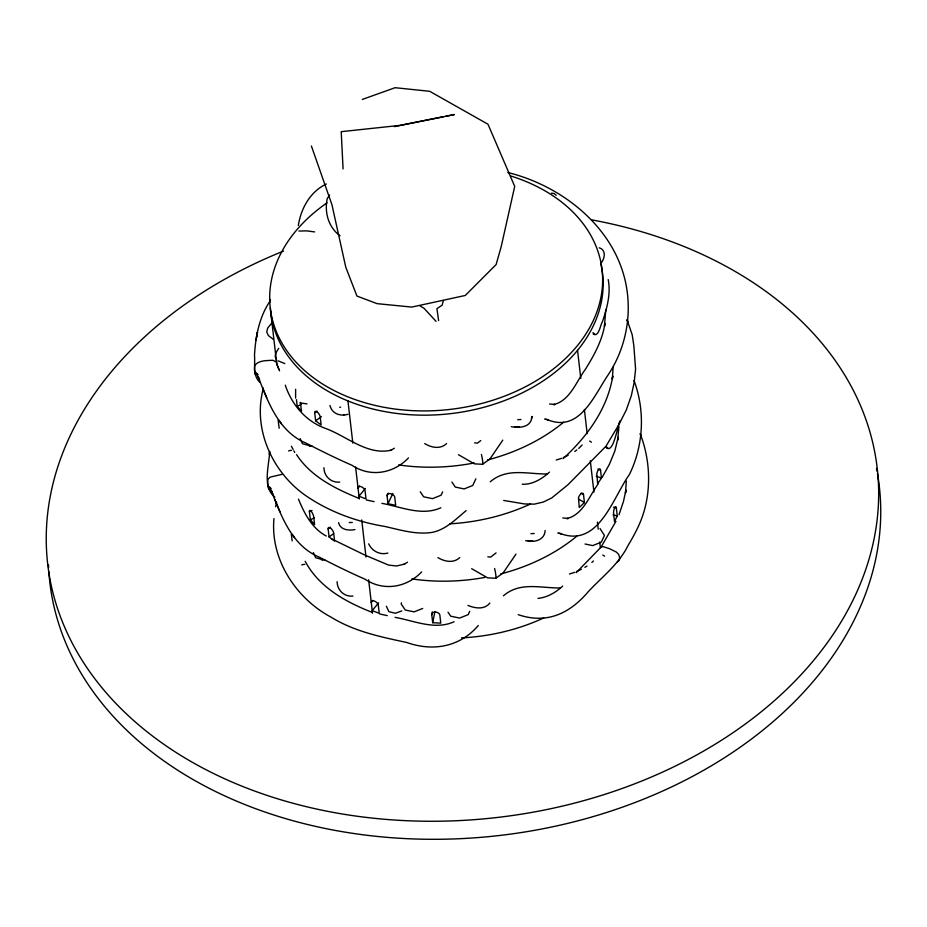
<?xml version="1.0" encoding="UTF-8"?>
<svg xmlns="http://www.w3.org/2000/svg" width="927" height="927" viewBox="0 0 927 927"><rect width="100%" height="100%" fill="white"/><g stroke="black" fill="none" stroke-linecap="round" stroke-linejoin="round"><path stroke-width="1.39" d="M605.771 309.757L604.439 326.281L604.937 323.384C602.457 340.313 594.056 355.481 585.088 369.757C575.957 382.167 570.047 400.557 553.593 404.647L555.088 404.462L549.584 403.987M618.946 426.49L617.625 440.267L618.124 437.37L614.844 451.067L609.363 464.381L602.156 477.335M273.963 518.564C270.151 559.166 295.91 598.425 331.055 617.15C354.172 631.472 380.649 636.872 406.86 642.515C432.816 651.762 459.989 647.011 478.297 625.505M295.62 389.282L295.609 398.077M270.452 300.533C259.34 316.455 255.585 336.142 254.496 355.18C255.307 364.091 252.515 375.25 259.653 382.156M269.154 454.056L269.676 451.403C269.201 465.354 261.993 487.092 274.809 497.081M275.62 506.721L276.628 502.098M255.968 340.07L257.521 332.098L256.489 337.324M431.762 614.659A4.102 2.746 11.2 0 1 435.481 612.075A4.102 2.746 11.2 0 1 439.85 615.076L440.777 623.129L432.7 622.712L431.762 614.659L432.318 611.866M432.7 622.712L434.902 611.542M401.437 602.782L401.206 603.975L405.238 610.012L414.137 611.866L422.689 608.46M386.362 606.235L388.9 611.681L395.389 613.257L401.831 610.916M298.32 225.493C300.985 208.401 310.197 191.634 326.339 184.021M511.275 426.687C519.479 428.309 531.495 427.359 531.913 416.547M531.426 418.622L531.936 416.478M545.122 530.464C544.867 539.363 535.621 542.55 528.066 540.916L532.596 541.055L525.655 540.754M263.442 388.112C252.364 427.857 271.657 471.02 304.288 494.612C328.181 511.414 355.852 521.6 384.531 526.397C400.116 529.85 415.956 534.891 432.086 532.399C445.806 529.665 455.748 519.213 466.13 510.65M620.024 420.858C617.683 424.763 613.211 456.466 605.644 446.768M443.454 300.452L442.086 305.18L436.918 308.668L438.61 320.603M618.981 514.775L623.442 501.577L625.968 489.966L625.493 493.118L626.316 481.113M387.057 495.678A4.102 2.561 25.3 0 1 390.58 493.674A4.102 2.561 25.3 0 1 394.751 497.254L395.69 505.308L387.984 503.732L387.057 495.678L388.262 493.118M387.984 503.732L392.816 493.5M617.255 515.852L614.52 521.634L613.581 513.581A4.102 1.159 -78.4 0 1 614.624 507.892A4.102 1.159 -78.4 0 1 616.316 507.799L617.255 515.852L613.025 514.983M442.654 491.889L441.055 495.227L432.503 498.645L423.604 496.791L420.244 491.762M475.899 478.83L472.7 485.505L464.149 488.923L455.25 487.069L451.889 482.028M469.769 611.31L468.17 614.647L459.618 618.066L450.719 616.2L448.031 612.179M615.934 521.368L600.997 547.162L576.281 572.619M601.426 262.619C604.983 258.077 606.154 249.861 599.236 247.787M598.274 483.743C589.143 496.154 583.234 514.543 566.779 518.633L568.274 518.448L562.77 517.973M502.782 440.14L489.896 459.05L482.55 464.276L474.404 463.859L458.459 454.705M515.968 554.126L503.083 573.025L495.736 578.263L487.59 577.845L471.658 568.691M359.514 485.98L358.042 488.181A4.102 2.294 38 0 1 361.229 486.721A4.102 2.294 38 0 1 365.064 490.858L366.003 498.9L358.981 496.223L365.389 488.436M372.747 600.36L371.287 602.562A4.102 2.294 38 0 1 374.473 601.102A4.102 2.294 38 0 1 378.297 605.238L379.236 613.292L372.214 610.615L378.622 602.828M329.653 195.052L327.289 198.459C324.23 212.051 328.39 227.405 340.024 235.748M601.472 478.135L597.625 483.627L596.791 473.813A4.102 1.53 -71.5 0 1 598.807 469.421A4.102 1.53 -71.5 0 1 600.534 470.082L601.472 478.135L596.235 476.142M278.714 348.343L276.176 352.318L275.168 356.003L275.643 358.007M582.11 444.995L578.691 448.425M272.295 322.434L267.741 327.996L266.709 331.889L268.274 335.447L273.28 339.328M563.095 458.633C587.162 436.71 607.533 408.853 612.782 375.98L612.307 379.131L613.129 367.127M584.427 502.585L579.248 507.486L578.506 497.718A4.102 1.958 -61.5 0 1 581.264 493.651A4.102 1.958 -61.5 0 1 583.5 494.531L584.427 502.585L578.494 498.993M549.456 472.121C542.04 478.842 532.596 484.751 522.249 484.242M562.654 586.107C555.818 592.446 547.417 597.417 537.996 598.39M591.889 562.411L593.454 560.986M489.85 603.06C484.404 609.954 475.076 608.332 467.95 605.447M474.636 442.851L477.521 443.094L480.742 440.592M487.834 556.837L490.707 557.081L496.072 552.909M574.786 451.461L576.872 449.908M314.705 412.747A4.102 1.715 54.2 0 1 317.127 412.017A4.102 1.715 54.2 0 1 320.209 416.872L321.136 424.925L315.632 420.8L314.705 412.747L317.011 411.09M315.632 420.8L321.402 416.652M408.448 457.938C393.442 473.697 370.209 477.556 351.912 465.25C336.443 458.506 321.298 451.02 306.316 443.268C278.876 431.912 268.146 402.538 258.239 376.895L259.56 380.14L256.142 372.851L258.065 374.74M328.135 528.888A4.102 1.715 54.2 0 1 330.568 528.158A4.102 1.715 54.2 0 1 333.639 533.013L334.577 541.067L329.073 536.942L328.135 528.888L330.452 527.231M329.073 536.942L333.685 533.616M421.634 571.924C406.629 587.683 383.407 591.542 365.099 579.236C349.641 572.48 334.496 565.006 319.502 557.254C292.063 545.899 281.333 516.524 271.426 490.881L272.747 494.126L269.328 486.837L271.252 488.726M446.582 443.593C440.36 449.549 431.379 447.671 424.717 443.616M459.769 557.579C453.546 563.535 444.578 561.658 437.915 557.602M490.232 481.808C506.768 467.602 526.779 474.091 546.814 473.987M503.431 595.794C519.954 581.588 539.966 588.077 560.001 587.973M584.902 567.347L586.953 566.084M394.346 448.239L390.638 450.452L391.518 450.105C367.405 455.945 346.594 435.91 324.925 428.204C305.516 421.032 291.796 404.531 285.273 385.203M407.532 562.226L403.824 564.439L404.705 564.091L396.489 565.98L388.529 565.064L365.296 555.273L331.959 539.074M594.022 334.207L594.752 334.241L592.967 332.666M607.208 448.193L607.95 448.228L606.049 446.536M568.181 455.296L563.315 457.544M581.368 569.282L576.501 571.53M300.371 402.399A4.102 1.251 63.7 0 1 300.522 403.199L301.46 411.252L297.231 406.362L301.078 404.462M309.421 511.716A4.102 1.251 63.7 0 1 311.217 511.368A4.102 1.251 63.7 0 1 313.65 516.606L314.577 524.659L310.36 519.769L309.421 511.716L311.982 510.453M310.36 519.769L314.195 517.869M362.283 99.444L395.111 87.706L429.688 91.298L487.984 124.23L514.717 186.397L501.229 246.536L496.13 264.531L465.273 295.47L411.762 307.08L377.034 303.639L356.941 296.061L345.794 267.254L331.924 204.658L311.402 146.014M440.893 507.764C421.739 516.432 401.09 506.791 381.889 503.361M454.091 621.75C434.925 630.418 414.276 620.777 395.076 617.347M556.246 460.012L561.588 458.344M569.433 573.998L574.775 572.33M600.997 547.162L602.898 546.594L609.537 548.691L616.316 552.04L618.529 554.276A11.251 6.176 39.4 0 1 617.44 561.808M394.415 126.64L454.404 114.542L446.014 116.211M443.222 116.767L399.919 125.388L341.217 131.68L343.071 168.899M329.989 405.47C331.866 413.743 340.418 416.663 347.996 414.276M282.341 474.265L270 477.185L267.857 479.479L267.59 483.627L268.563 488.853M387.88 553.071C379.966 555.261 372.075 551.171 368.668 543.848M354.971 529.584C348.679 530.765 340.302 530.082 338.575 522.585M298.911 231.055L306.686 230.858L314.601 231.912M517.718 419.676L520.951 419.514M530.916 533.662L534.149 533.5M349.247 522.55L352.272 522.446M343.5 414.763L344.172 414.751M307.011 403.917L300.012 402.886M339.676 407.173L340.649 407.254M339.757 482.098C331.043 482.955 324.079 476.339 323.929 467.729M352.944 596.084C344.23 596.942 337.266 590.325 337.115 581.716M309.351 445.968L312.237 446.385L302.457 443.743L300.197 438.61M313.384 552.596L315.643 557.73L325.435 560.371M321.449 559.804L322.538 559.954M551.438 193.14L554.23 193.604L556.188 195.284M503.674 500.429L524.462 503.94L534.311 504.137L543.407 502.017L551.797 497.892L568.054 484.659L606.026 446.165L618.923 424.554L626.258 410.07L631.333 395.678L634.161 382.48L635.586 369.178L633.836 345.574L632.179 334.659L627.139 320.093M518.17 614.647C546.721 624.416 569.572 613.639 588.135 591.843C601.947 576.93 618.761 564.3 627.903 545.748C633.431 536.49 638.68 526.988 642.284 516.791C651.6 490.256 650.302 460.151 640.325 434.079M544.566 419.039L548.367 419.827L545.702 419.259M613.5 507.22L616.316 507.799M557.753 533.025L561.553 533.813L558.888 533.245M585.064 544.01L592.689 545.597L601.252 542.191L604.45 535.505L600.024 528.529M366.408 499.966L374.102 501.646M379.595 613.952L387.289 615.632M547.741 419.78C579.63 432.851 594.068 395.609 608.147 374.867C623.408 351.924 630.279 323.894 627.73 296.501C622.052 233.465 566.351 186.93 507.834 172.515M560.939 533.767C598.784 547.44 612.735 497.95 629.456 474.427C643.628 445.539 645.285 410.684 634.022 380.545M284.821 363.569L278.146 360.881M597.927 469.085L600.534 470.093M358.703 498.286C335.134 488.622 310.985 476.663 296.582 454.682M371.889 612.272C345.562 601.89 318.923 587.22 305.168 561.287M275.516 361.681L272.839 360.267C266.767 360.673 258.784 360.128 254.67 365.493L254.404 369.641L255.377 374.867M420.163 305.991L424.033 308.297L436.038 321.333M581.125 493.094L583.5 494.531M326.281 536.015C312.005 528.483 304.404 513.477 298.471 499.178M593.234 333.975C598.784 337.822 600.29 324.786 602.318 322.063C606.907 308.471 611.009 293.986 608.205 279.572M281.368 423.639L279.097 420.441M294.554 537.625L292.283 534.427M291.379 446.235L293.175 449.444M626.965 319.722L628.147 322.283M640.151 433.709L641.333 436.269M262.793 388.181L266.767 397.729M274.705 499.12L279.954 511.716M279.548 370.846L276.582 363.581L279.015 369.549M481.414 454.508L482.121 457.614A11.251 1.078 77.6 0 1 482.55 464.276M494.601 568.494L495.308 571.6A11.251 1.078 77.6 0 1 495.736 578.263M278.135 420.186L279.166 428.239M291.321 534.172L292.179 540.881M577.544 350.325L580.789 378.448M584.381 409.479L587.185 433.697M590.314 460.777L593.94 492.121M597.405 522.04L598.228 529.166M599.711 541.982L600.372 547.683M347.949 400.928L352.828 443.118M355.597 467.046L359.294 498.969M361.715 519.931L366.003 556.976M368.645 579.769L372.527 613.28M296.455 399.653L297.231 406.362M270.649 311.391L276.675 363.419A166.999 121.344 -6.6 0 1 276.258 357.474M602.817 555.053A6.466 3.441 45.5 0 1 604.601 556.212M301.75 564.914A6.466 3.372 -26.5 0 1 304.751 564.358M589.63 441.067A6.466 3.441 45.5 0 1 591.414 442.225M288.564 450.928A6.466 3.372 -26.5 0 1 291.565 450.371M293.789 450.928A6.466 3.372 -26.5 0 1 294.635 452.457M576.733 536.269A166.999 121.344 -6.6 0 1 500.684 573.929M484.751 577.44A166.999 121.344 -6.6 0 1 411.878 578.912M530.522 503.975A166.999 121.344 -6.6 0 1 449.699 523.836M543.709 617.961A166.999 121.344 -6.6 0 1 461.53 637.892M563.546 422.283A166.999 121.344 -6.6 0 1 487.498 459.943M474.242 462.944A166.999 121.344 -6.6 0 1 398.691 464.925M600.615 263.106A166.999 121.344 -6.6 0 1 455.03 413.094A166.999 121.344 -6.6 0 1 270.348 307.834M270.174 301.866A166.999 121.344 -6.6 0 1 270.209 299.467M510.626 175.956A166.999 121.344 -6.6 0 1 574.068 349.572A166.999 121.344 -6.6 0 1 325.701 385.922A166.999 121.344 -6.6 0 1 327.092 202.816M591.982 219.908A417.509 303.349 -6.6 0 1 809.12 665.725A417.509 303.349 -6.6 0 1 148.007 732.539A417.509 303.349 -6.6 0 1 283.523 251.078M877.487 473.72A417.509 303.349 -6.6 0 1 500.87 835.331A417.509 303.349 -6.6 0 1 48.841 571.75M48.61 567.683A417.509 303.349 -6.6 0 1 48.494 564.983M876.49 468.39A417.509 303.349 -6.6 0 1 877 471.055M519.398 427.069L514.856 426.941L519.398 427.069"/></g></svg>
